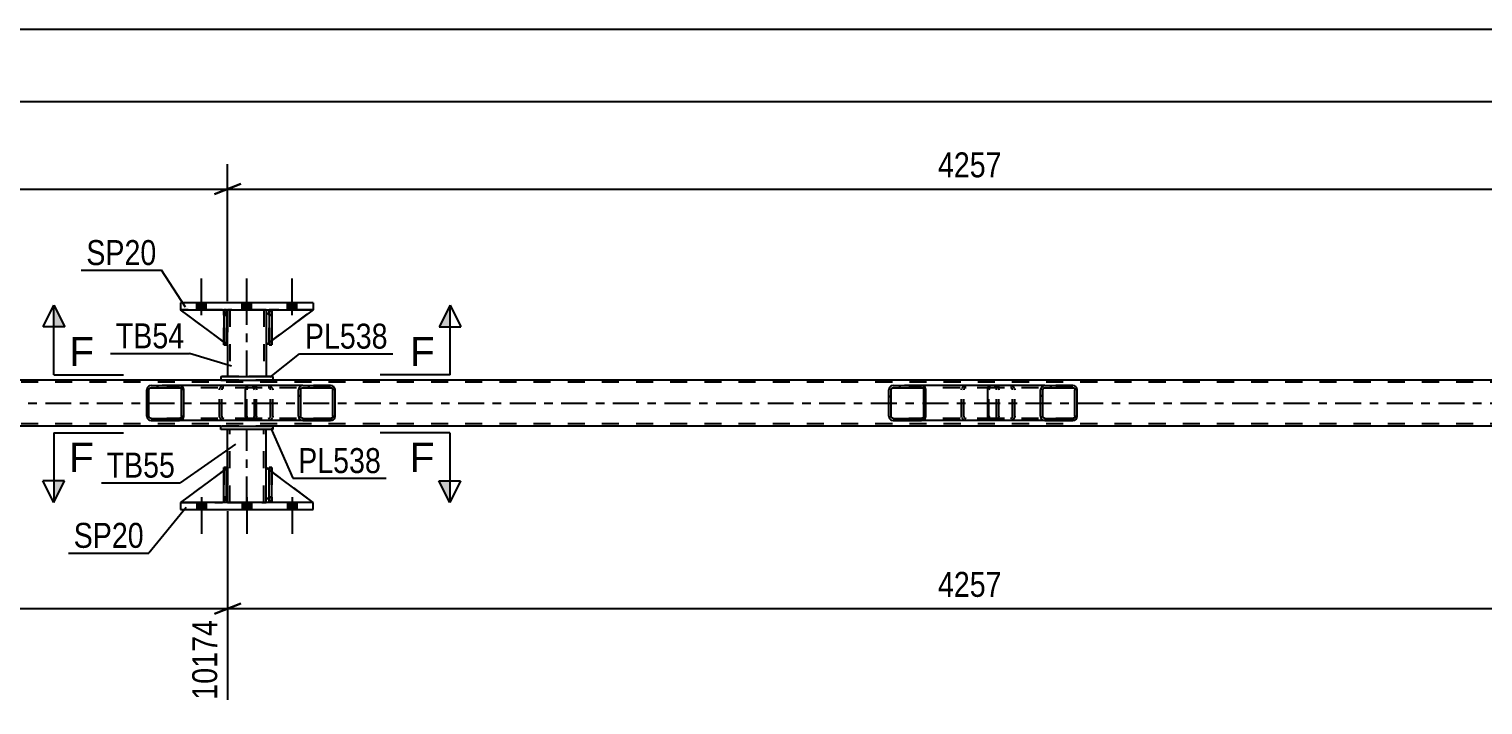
# Model space of a CAD drawing. Header units: millimetres. Extents: x 0 to 841, y 0 to 594.
# Drawn here: x 473.9 to 640.7, y 210.9 to 288.4 of the extents above; entities that cross this region are included whole.
import ezdxf

# ---------------------------------------------------------------- set-up
doc = ezdxf.new("R2010")
doc.units = ezdxf.units.MM
doc.linetypes.add('DXK_LINE_DOT2', pattern=[3.9198, 1.9599, -1.9599])
doc.linetypes.add('DXK_LINE_DOT3', pattern=[5.9187, 2.979, -0.9799, 0.9799, -0.9799])
doc.styles.add('Arial', font='ARIAL.TTF', dxfattribs={"height": 0.2})
doc.styles.add('Arial Narrow', font='ARIALN.TTF', dxfattribs={"height": 0.2})

# ---------------------------------------------------------------- blocks, each defined once
blk = doc.blocks.new('Part-814735532-2854 - 2738')
at = {"linetype": 'Continuous'}
h = blk.add_hatch(dxfattribs=at)
h.set_pattern_fill('', scale=0.7, style=0, pattern_type=0)
h.set_pattern_definition([(45, (508.998, 247.2125), (-1.57154, 1.57154), [])])
h.paths.add_polyline_path([(509.04, 247.03), (509, 247.21), (508.89, 247.37), (508.73, 247.47), (508.53, 247.51), (505.35, 247.51), (505.16, 247.47), (504.99, 247.37), (504.88, 247.21), (504.85, 247.03), (504.85, 243.99), (504.88, 243.81), (504.99, 243.65), (505.16, 243.55), (505.35, 243.51), (508.53, 243.51), (508.73, 243.55), (508.89, 243.65), (509, 243.81), (509.04, 243.99)])
h.paths.add_polyline_path([(508.77, 243.9), (508.71, 243.82), (508.63, 243.77), (508.53, 243.75), (505.35, 243.75), (505.25, 243.77), (505.17, 243.82), (505.12, 243.9), (505.1, 243.99), (505.1, 247.03), (505.12, 247.12), (505.17, 247.2), (505.25, 247.25), (505.35, 247.27), (508.53, 247.27), (508.63, 247.25), (508.71, 247.2), (508.77, 247.12), (508.78, 247.03), (508.78, 243.99)])
at = {"color": 2, "linetype": 'Continuous'}
for p, q in [((498.78, 247.03), (498.8, 247.21)), ((498.78, 243.99), (498.78, 247.03)), ((498.8, 247.21), (498.86, 247.37)), ((498.86, 247.37), (498.95, 247.47)), ((498.95, 247.47), (499.05, 247.51)), ((505.35, 247.51), (499.05, 247.51)), ((504.88, 247.21), (504.85, 247.03)), ((504.85, 243.99), (504.85, 247.03)), ((505.1, 247.03), (505.12, 247.12)), ((505.1, 243.99), (505.1, 247.03)), ((505.12, 247.12), (505.17, 247.2)), ((505.35, 247.51), (505.16, 247.47)), ((505.17, 247.2), (505.25, 247.25)), ((505.25, 247.25), (505.35, 247.27)), ((505.35, 247.51), (508.53, 247.51)), ((505.35, 247.27), (508.53, 247.27)), ((508.73, 247.47), (508.53, 247.51)), ((508.53, 247.27), (508.63, 247.25)), ((508.63, 247.25), (508.71, 247.2)), ((508.71, 247.2), (508.77, 247.12)), ((508.77, 247.12), (508.78, 247.03)), ((508.78, 243.99), (508.78, 247.03)), ((509.04, 247.03), (509, 247.21)), ((509.04, 243.99), (509.04, 247.03)), ((498.8, 243.81), (498.78, 243.99)), ((498.86, 243.65), (498.8, 243.81)), ((498.95, 243.55), (498.86, 243.65)), ((499.05, 243.51), (498.95, 243.55)), ((505.35, 243.51), (499.05, 243.51)), ((504.85, 243.99), (504.88, 243.81)), ((505.12, 243.9), (505.1, 243.99)), ((505.17, 243.82), (505.12, 243.9)), ((505.16, 243.55), (505.35, 243.51)), ((505.25, 243.77), (505.17, 243.82)), ((505.35, 243.75), (505.25, 243.77)), ((505.35, 243.75), (508.53, 243.75)), ((505.35, 243.51), (508.53, 243.51)), ((508.63, 243.77), (508.53, 243.75)), ((508.53, 243.51), (508.73, 243.55)), ((508.71, 243.82), (508.63, 243.77)), ((508.77, 243.9), (508.71, 243.82)), ((508.78, 243.99), (508.77, 243.9)), ((509, 243.81), (509.04, 243.99))]:
    blk.add_line(p, q, dxfattribs=at)
at = {"color": 7, "linetype": 'DXK_LINE_DOT2'}
for p, q in [((498.92, 247.12), (498.91, 247.03)), ((498.91, 243.99), (498.91, 247.03)), ((498.95, 247.2), (498.92, 247.12)), ((499, 247.25), (498.95, 247.2)), ((499.05, 247.27), (499, 247.25)), ((508.53, 247.27), (499.05, 247.27)), ((500.04, 247.27), (500.04, 247.51)), ((501.38, 247.51), (501.58, 247.47)), ((501.48, 247.25), (501.38, 247.27)), ((501.56, 247.2), (501.48, 247.25)), ((501.62, 247.12), (501.56, 247.2)), ((501.63, 247.03), (501.62, 247.12)), ((501.63, 243.99), (501.63, 247.03)), ((501.85, 247.21), (501.89, 247.03)), ((501.89, 243.99), (501.89, 247.03)), ((508.53, 247.51), (505.35, 247.51)), ((498.91, 243.99), (498.92, 243.9)), ((498.92, 243.9), (498.95, 243.82)), ((498.95, 243.82), (499, 243.77)), ((499, 243.77), (499.05, 243.75)), ((508.53, 243.75), (499.05, 243.75)), ((500.04, 243.51), (500.04, 243.75)), ((501.38, 243.75), (501.48, 243.77)), ((501.58, 243.55), (501.38, 243.51)), ((501.48, 243.77), (501.56, 243.82)), ((501.56, 243.82), (501.62, 243.9)), ((501.62, 243.9), (501.63, 243.99)), ((501.89, 243.99), (501.85, 243.81)), ((508.53, 243.51), (505.35, 243.51))]:
    blk.add_line(p, q, dxfattribs=at)
for centre, start, end in [((501.4, 247.01), 23.8494, 68.8059), ((501.4, 244), 291.1941, 336.1506)]:
    blk.add_arc(centre, 0.492, start, end, dxfattribs=at)
at = {"color": 2, "linetype": 'Continuous'}
for centre, start, end in [((505.33, 247.01), 111.1941, 156.1506), ((508.55, 247.01), 23.8494, 68.8059), ((505.33, 244), 203.8494, 248.8059), ((508.55, 244), 291.1941, 336.1506)]:
    blk.add_arc(centre, 0.492, start, end, dxfattribs=at)
blk = doc.blocks.new('Part-814735532-2797 - 2738')
at = {"color": 2, "linetype": 'Continuous'}
for p, q in [((496.6, 256.19), (496.28, 256.19)), ((496.28, 256.19), (496.28, 252.19)), ((496.6, 256.19), (496.6, 256.19)), ((496.6, 256.19), (496.6, 252.19)), ((496.6, 252.19), (496.28, 252.19))]:
    blk.add_line(p, q, dxfattribs=at)
at = {"color": 7, "linetype": 'DXK_LINE_DOT2'}
for p, q in [((496.28, 255.59), (496.28, 256.19)), ((496.6, 255.59), (496.28, 255.59)), ((496.28, 255.59), (496.28, 252.19)), ((496.6, 255.59), (496.6, 256.19)), ((496.6, 256.19), (496.6, 256.19)), ((496.6, 252.19), (496.6, 255.59))]:
    blk.add_line(p, q, dxfattribs=at)
blk = doc.blocks.new('Part-814735532-2802 - 2738')
at = {"color": 2, "linetype": 'Continuous'}
for p, q in [((496.72, 238.11), (496.72, 242.47)), ((501.12, 238.11), (501.12, 242.47)), ((496.72, 234.11), (496.72, 234.71)), ((501.12, 234.11), (501.12, 234.71))]:
    blk.add_line(p, q, dxfattribs=at)
at = {"color": 7, "linetype": 'DXK_LINE_DOT2'}
for p, q in [((501.12, 242.47), (496.72, 242.47)), ((496.96, 234.11), (496.96, 242.47)), ((500.88, 234.11), (500.88, 242.47)), ((496.72, 234.71), (496.72, 238.11)), ((501.12, 234.71), (501.12, 238.11)), ((496.72, 234.11), (501.12, 234.11))]:
    blk.add_line(p, q, dxfattribs=at)
at = {"color": 7, "linetype": 'DXK_LINE_DOT3'}
blk.add_line((498.92, 234.11), (498.92, 242.47), dxfattribs=at)
blk = doc.blocks.new('Part-814735532-2856 - 2738')
at = {"linetype": 'Continuous'}
h = blk.add_hatch(dxfattribs=at)
h.set_pattern_fill('', scale=0.7, style=0, pattern_type=0)
h.set_pattern_definition([(45, (594.132, 247.2125), (-1.57154, 1.57154), [])])
h.paths.add_polyline_path([(594.17, 247.03), (594.13, 247.21), (594.02, 247.37), (593.86, 247.47), (593.67, 247.51), (590.48, 247.51), (590.29, 247.47), (590.13, 247.37), (590.02, 247.21), (589.98, 247.03), (589.98, 243.99), (590.02, 243.81), (590.13, 243.65), (590.29, 243.55), (590.48, 243.51), (593.67, 243.51), (593.86, 243.55), (594.02, 243.65), (594.13, 243.81), (594.17, 243.99)])
h.paths.add_polyline_path([(593.9, 243.9), (593.85, 243.82), (593.76, 243.77), (593.67, 243.75), (590.48, 243.75), (590.39, 243.77), (590.31, 243.82), (590.25, 243.9), (590.23, 243.99), (590.23, 247.03), (590.25, 247.12), (590.31, 247.2), (590.39, 247.25), (590.48, 247.27), (593.67, 247.27), (593.76, 247.25), (593.85, 247.2), (593.9, 247.12), (593.92, 247.03), (593.92, 243.99)])
at = {"color": 2, "linetype": 'Continuous'}
for p, q in [((583.91, 247.03), (583.93, 247.21)), ((583.91, 243.99), (583.91, 247.03)), ((583.93, 247.21), (583.99, 247.37)), ((583.99, 247.37), (584.08, 247.47)), ((584.08, 247.47), (584.18, 247.51)), ((590.48, 247.51), (584.18, 247.51)), ((590.02, 247.21), (589.98, 247.03)), ((589.98, 243.99), (589.98, 247.03)), ((590.23, 247.03), (590.25, 247.12)), ((590.23, 243.99), (590.23, 247.03)), ((590.25, 247.12), (590.31, 247.2)), ((590.48, 247.51), (590.29, 247.47)), ((590.31, 247.2), (590.39, 247.25)), ((590.39, 247.25), (590.48, 247.27)), ((590.48, 247.51), (593.67, 247.51)), ((590.48, 247.27), (593.67, 247.27)), ((593.86, 247.47), (593.67, 247.51)), ((593.67, 247.27), (593.76, 247.25)), ((593.76, 247.25), (593.85, 247.2)), ((593.85, 247.2), (593.9, 247.12)), ((593.9, 247.12), (593.92, 247.03)), ((593.92, 243.99), (593.92, 247.03)), ((594.17, 247.03), (594.13, 247.21)), ((594.17, 243.99), (594.17, 247.03)), ((583.93, 243.81), (583.91, 243.99)), ((583.99, 243.65), (583.93, 243.81)), ((584.08, 243.55), (583.99, 243.65)), ((584.18, 243.51), (584.08, 243.55)), ((590.48, 243.51), (584.18, 243.51)), ((589.98, 243.99), (590.02, 243.81)), ((590.25, 243.9), (590.23, 243.99)), ((590.31, 243.82), (590.25, 243.9)), ((590.29, 243.55), (590.48, 243.51)), ((590.39, 243.77), (590.31, 243.82)), ((590.48, 243.75), (590.39, 243.77)), ((590.48, 243.75), (593.67, 243.75)), ((590.48, 243.51), (593.67, 243.51)), ((593.76, 243.77), (593.67, 243.75)), ((593.67, 243.51), (593.86, 243.55)), ((593.85, 243.82), (593.76, 243.77)), ((593.9, 243.9), (593.85, 243.82)), ((593.92, 243.99), (593.9, 243.9)), ((594.13, 243.81), (594.17, 243.99))]:
    blk.add_line(p, q, dxfattribs=at)
at = {"color": 7, "linetype": 'DXK_LINE_DOT2'}
for p, q in [((584.06, 247.12), (584.05, 247.03)), ((584.05, 243.99), (584.05, 247.03)), ((584.09, 247.2), (584.06, 247.12)), ((584.13, 247.25), (584.09, 247.2)), ((584.18, 247.27), (584.13, 247.25)), ((593.67, 247.27), (584.18, 247.27)), ((585.18, 247.27), (585.18, 247.51)), ((586.52, 247.51), (586.71, 247.47)), ((586.61, 247.25), (586.52, 247.27)), ((586.7, 247.2), (586.61, 247.25)), ((586.75, 247.12), (586.7, 247.2)), ((586.77, 247.03), (586.75, 247.12)), ((586.77, 243.99), (586.77, 247.03)), ((586.98, 247.21), (587.02, 247.03)), ((587.02, 243.99), (587.02, 247.03)), ((593.67, 247.51), (590.48, 247.51)), ((584.05, 243.99), (584.06, 243.9)), ((584.06, 243.9), (584.09, 243.82)), ((584.09, 243.82), (584.13, 243.77)), ((584.13, 243.77), (584.18, 243.75)), ((593.67, 243.75), (584.18, 243.75)), ((585.18, 243.51), (585.18, 243.75)), ((586.52, 243.75), (586.61, 243.77)), ((586.71, 243.55), (586.52, 243.51)), ((586.61, 243.77), (586.7, 243.82)), ((586.7, 243.82), (586.75, 243.9)), ((586.75, 243.9), (586.77, 243.99)), ((587.02, 243.99), (586.98, 243.81)), ((593.67, 243.51), (590.48, 243.51))]:
    blk.add_line(p, q, dxfattribs=at)
for centre, start, end in [((586.53, 247.01), 23.8494, 68.8059), ((586.53, 244), 291.1941, 336.1506)]:
    blk.add_arc(centre, 0.492, start, end, dxfattribs=at)
at = {"color": 2, "linetype": 'Continuous'}
for centre, start, end in [((590.47, 247.01), 111.1941, 156.1506), ((593.68, 247.01), 23.8494, 68.8059), ((590.47, 244), 203.8494, 248.8059), ((593.68, 244), 291.1941, 336.1506)]:
    blk.add_arc(centre, 0.492, start, end, dxfattribs=at)
blk = doc.blocks.new('Part-814735532-2807 - 2738')
at = {"color": 2, "linetype": 'Continuous'}
for p, q in [((495.92, 242.87), (501.92, 242.87)), ((495.92, 242.47), (495.92, 242.87)), ((501.92, 242.47), (495.92, 242.47)), ((501.92, 242.87), (501.92, 242.47))]:
    blk.add_line(p, q, dxfattribs=at)
blk = doc.blocks.new('Part-814735532-2812 - 2738')
at = {"color": 2, "linetype": 'Continuous'}
for p, q in [((495.92, 248.55), (501.92, 248.55)), ((495.92, 248.55), (495.92, 248.15)), ((501.92, 248.55), (501.92, 248.15)), ((495.92, 248.15), (501.92, 248.15))]:
    blk.add_line(p, q, dxfattribs=at)
at = {"color": 7, "linetype": 'DXK_LINE_DOT2'}
for p, q in [((495.92, 248.55), (495.92, 248.55)), ((501.92, 248.55), (495.92, 248.55)), ((501.92, 248.55), (501.92, 248.55)), ((495.92, 248.15), (501.92, 248.15))]:
    blk.add_line(p, q, dxfattribs=at)
blk = doc.blocks.new('Part-814735532-2817 - 2738')
at = {"color": 2, "linetype": 'Continuous'}
for p, q in [((496.72, 256.19), (496.72, 255.59)), ((501.12, 256.19), (501.12, 255.59)), ((496.72, 252.19), (496.72, 248.55)), ((501.12, 252.19), (501.12, 248.55))]:
    blk.add_line(p, q, dxfattribs=at)
at = {"color": 7, "linetype": 'DXK_LINE_DOT2'}
for p, q in [((501.12, 256.19), (496.72, 256.19)), ((496.72, 255.59), (496.72, 252.19)), ((496.96, 256.19), (496.96, 248.55)), ((500.88, 256.19), (500.88, 248.55)), ((501.12, 255.59), (501.12, 252.19)), ((501.12, 248.55), (496.72, 248.55))]:
    blk.add_line(p, q, dxfattribs=at)
at = {"color": 7, "linetype": 'DXK_LINE_DOT3'}
blk.add_line((498.92, 248.55), (498.92, 256.19), dxfattribs=at)
blk = doc.blocks.new('Part-814735532-2884 - 2738')
at = {"color": 7, "linetype": 'DXK_LINE_DOT2'}
for p, q in [((496.28, 255.59), (496.28, 256.19)), ((496.28, 256.19), (496.28, 256.19)), ((496.28, 256.19), (496.28, 252.19)), ((496.6, 256.19), (496.28, 256.19)), ((496.28, 252.19), (496.28, 255.59)), ((496.28, 255.59), (496.6, 255.59)), ((496.6, 255.59), (496.6, 256.19)), ((496.6, 252.19), (496.6, 256.19)), ((496.6, 255.59), (496.6, 252.19)), ((496.28, 252.19), (496.6, 252.19))]:
    blk.add_line(p, q, dxfattribs=at)
blk = doc.blocks.new('Part-814735532-2824 - 2738')
at = {"color": 2, "linetype": 'Continuous'}
for p, q in [((496.28, 234.11), (496.28, 238.11)), ((496.28, 238.11), (496.6, 238.11)), ((496.6, 234.11), (496.6, 238.11)), ((496.28, 234.11), (496.28, 234.11)), ((496.6, 234.11), (496.28, 234.11))]:
    blk.add_line(p, q, dxfattribs=at)
at = {"color": 7, "linetype": 'DXK_LINE_DOT2'}
for p, q in [((496.28, 238.11), (496.28, 234.71)), ((496.6, 234.71), (496.6, 238.11)), ((496.28, 234.71), (496.28, 234.11)), ((496.28, 234.71), (496.6, 234.71)), ((496.6, 234.11), (496.6, 234.71)), ((496.6, 234.11), (496.6, 234.11))]:
    blk.add_line(p, q, dxfattribs=at)
blk = doc.blocks.new('Part-814735532-2826 - 2738')
at = {"color": 7, "linetype": 'DXK_LINE_DOT2'}
for p, q in [((496.6, 238.11), (496.28, 238.11)), ((496.28, 234.71), (496.28, 238.11)), ((496.28, 234.11), (496.28, 238.11)), ((496.6, 238.11), (496.6, 234.71)), ((496.6, 234.11), (496.6, 238.11)), ((496.6, 234.71), (496.28, 234.71)), ((496.28, 234.11), (496.28, 234.71)), ((496.6, 234.11), (496.28, 234.11)), ((496.6, 234.71), (496.6, 234.11)), ((496.6, 234.11), (496.6, 234.11))]:
    blk.add_line(p, q, dxfattribs=at)
blk = doc.blocks.new('Part-814735532-2843 - 2738')
at = {"color": 2, "linetype": 'Continuous'}
for p, q in [((506.52, 256.99), (491.32, 256.99)), ((491.32, 256.99), (491.32, 256.19)), ((506.52, 256.99), (506.52, 256.19)), ((491.32, 256.19), (506.52, 256.19))]:
    blk.add_line(p, q, dxfattribs=at)
blk = doc.blocks.new('Part-814735532-2848 - 2738')
at = {"color": 2, "linetype": 'Continuous'}
for p, q in [((506.52, 234.11), (491.32, 234.11)), ((491.32, 234.11), (491.32, 233.31)), ((506.52, 233.31), (506.52, 234.11)), ((491.32, 233.31), (506.52, 233.31))]:
    blk.add_line(p, q, dxfattribs=at)
blk = doc.blocks.new('Part-814735532-2849 - 2738')
at = {"color": 2, "linetype": 'Continuous'}
for p, q in [((501.12, 234.71), (501.12, 238.11)), ((501.48, 237.85), (501.12, 238.11)), ((506.52, 234.11), (501.8, 237.61)), ((501.48, 234.36), (501.12, 234.71))]:
    blk.add_line(p, q, dxfattribs=at)
at = {"color": 7, "linetype": 'DXK_LINE_DOT2'}
for p, q in [((501.8, 237.61), (501.48, 237.85)), ((501.72, 234.11), (501.48, 234.36)), ((506.52, 234.11), (501.72, 234.11)), ((506.52, 234.11), (506.52, 234.11)), ((506.52, 234.11), (506.52, 234.11))]:
    blk.add_line(p, q, dxfattribs=at)
blk = doc.blocks.new('Part-814735532-2850 - 2738')
at = {"color": 7, "linetype": 'DXK_LINE_DOT2'}
for p, q in [((501.12, 234.71), (501.12, 238.11)), ((501.12, 238.11), (506.52, 234.11)), ((501.72, 234.11), (501.12, 234.71)), ((506.52, 234.11), (501.72, 234.11))]:
    blk.add_line(p, q, dxfattribs=at)
blk = doc.blocks.new('Part-814735532-2851 - 2738')
at = {"color": 2, "linetype": 'Continuous'}
for p, q in [((496.28, 237.78), (491.32, 234.11)), ((496.72, 238.11), (496.6, 238.02)), ((496.72, 234.71), (496.72, 238.11)), ((496.28, 234.26), (496.12, 234.11)), ((496.72, 234.71), (496.6, 234.58)), ((496.72, 234.71), (496.72, 234.71))]:
    blk.add_line(p, q, dxfattribs=at)
at = {"color": 7, "linetype": 'DXK_LINE_DOT2'}
for p, q in [((496.6, 238.02), (496.28, 237.78)), ((496.72, 234.71), (496.72, 238.11)), ((491.32, 234.11), (496.12, 234.11)), ((496.72, 234.71), (496.12, 234.11)), ((496.6, 234.58), (496.28, 234.26))]:
    blk.add_line(p, q, dxfattribs=at)
blk = doc.blocks.new('Part-814735532-2855 - 2738')
at = {"linetype": 'Continuous'}
h = blk.add_hatch(dxfattribs=at)
h.set_pattern_fill('', scale=0.7, style=0, pattern_type=0)
h.set_pattern_definition([(45, (576.7874, 247.2125), (-1.57154, 1.57154), [])])
h.paths.add_polyline_path([(576.83, 247.03), (576.79, 247.21), (576.68, 247.37), (576.51, 247.47), (576.32, 247.51), (573.08, 247.51), (572.88, 247.47), (572.72, 247.37), (572.61, 247.21), (572.57, 247.03), (572.57, 243.99), (572.61, 243.81), (572.72, 243.65), (572.88, 243.55), (573.08, 243.51), (576.32, 243.51), (576.51, 243.55), (576.68, 243.65), (576.79, 243.81), (576.83, 243.99)])
h.paths.add_polyline_path([(576.55, 243.9), (576.5, 243.82), (576.41, 243.77), (576.32, 243.75), (573.08, 243.75), (572.98, 243.77), (572.9, 243.82), (572.84, 243.9), (572.83, 243.99), (572.83, 247.03), (572.84, 247.12), (572.9, 247.2), (572.98, 247.25), (573.08, 247.27), (576.32, 247.27), (576.41, 247.25), (576.5, 247.2), (576.55, 247.12), (576.57, 247.03), (576.57, 243.99)])
at = {"color": 2, "linetype": 'Continuous'}
for p, q in [((572.61, 247.21), (572.57, 247.03)), ((572.57, 243.99), (572.57, 247.03)), ((572.83, 247.03), (572.84, 247.12)), ((572.83, 243.99), (572.83, 247.03)), ((572.84, 247.12), (572.9, 247.2)), ((573.08, 247.51), (572.88, 247.47)), ((572.9, 247.2), (572.98, 247.25)), ((572.98, 247.25), (573.08, 247.27)), ((573.08, 247.51), (576.32, 247.51)), ((573.08, 247.27), (576.32, 247.27)), ((584.18, 247.51), (576.32, 247.51)), ((576.51, 247.47), (576.32, 247.51)), ((576.32, 247.27), (576.41, 247.25)), ((576.41, 247.25), (576.5, 247.2)), ((576.5, 247.2), (576.55, 247.12)), ((576.55, 247.12), (576.57, 247.03)), ((576.57, 243.99), (576.57, 247.03)), ((576.83, 247.03), (576.79, 247.21)), ((576.83, 243.99), (576.83, 247.03)), ((572.57, 243.99), (572.61, 243.81)), ((572.84, 243.9), (572.83, 243.99)), ((572.9, 243.82), (572.84, 243.9)), ((572.88, 243.55), (573.08, 243.51)), ((572.98, 243.77), (572.9, 243.82)), ((573.08, 243.75), (572.98, 243.77)), ((573.08, 243.75), (576.32, 243.75)), ((573.08, 243.51), (576.32, 243.51)), ((576.41, 243.77), (576.32, 243.75)), ((576.32, 243.51), (576.51, 243.55)), ((584.18, 243.51), (576.32, 243.51)), ((576.5, 243.82), (576.41, 243.77)), ((576.55, 243.9), (576.5, 243.82)), ((576.57, 243.99), (576.55, 243.9)), ((576.79, 243.81), (576.83, 243.99))]:
    blk.add_line(p, q, dxfattribs=at)
at = {"color": 7, "linetype": 'DXK_LINE_DOT2'}
for p, q in [((576.32, 247.51), (573.08, 247.51)), ((584.66, 247.27), (573.08, 247.27)), ((580.92, 247.03), (580.96, 247.21)), ((580.92, 243.99), (580.92, 247.03)), ((581.19, 247.12), (581.17, 247.03)), ((581.17, 243.99), (581.17, 247.03)), ((581.25, 247.2), (581.19, 247.12)), ((581.23, 247.47), (581.43, 247.51)), ((581.33, 247.25), (581.25, 247.2)), ((581.43, 247.27), (581.33, 247.25)), ((584.66, 247.51), (584.18, 247.51)), ((584.66, 247.51), (584.86, 247.47)), ((584.76, 247.25), (584.66, 247.27)), ((584.85, 247.2), (584.76, 247.25)), ((584.9, 247.12), (584.85, 247.2)), ((584.92, 247.03), (584.9, 247.12)), ((584.92, 243.99), (584.92, 247.03)), ((585.14, 247.21), (585.18, 247.03)), ((585.18, 243.99), (585.18, 247.03)), ((584.66, 243.75), (573.08, 243.75)), ((576.32, 243.51), (573.08, 243.51)), ((580.96, 243.81), (580.92, 243.99)), ((581.17, 243.99), (581.19, 243.9)), ((581.19, 243.9), (581.25, 243.82)), ((581.43, 243.51), (581.23, 243.55)), ((581.25, 243.82), (581.27, 243.81)), ((581.27, 243.81), (581.33, 243.77)), ((581.33, 243.77), (581.43, 243.75)), ((584.66, 243.51), (584.18, 243.51)), ((584.66, 243.75), (584.76, 243.77)), ((584.86, 243.55), (584.66, 243.51)), ((584.76, 243.77), (584.85, 243.82)), ((584.85, 243.82), (584.9, 243.9)), ((584.9, 243.9), (584.92, 243.99)), ((585.18, 243.99), (585.14, 243.81))]:
    blk.add_line(p, q, dxfattribs=at)
at = {"color": 2, "linetype": 'Continuous'}
for centre, start, end in [((573.06, 247.01), 110.7583, 155.68), ((576.34, 247.01), 24.32, 69.2417), ((573.06, 244.01), 204.32, 249.2417), ((576.34, 244.01), 290.7583, 335.68)]:
    blk.add_arc(centre, 0.496, start, end, dxfattribs=at)
at = {"color": 7, "linetype": 'DXK_LINE_DOT2'}
for centre, start, end in [((581.41, 247.01), 110.7583, 155.68), ((584.68, 247.01), 24.32, 69.2417), ((581.41, 244.01), 204.32, 249.2417), ((584.68, 244.01), 290.7583, 335.68)]:
    blk.add_arc(centre, 0.496, start, end, dxfattribs=at)
blk = doc.blocks.new('Part-814735532-2858 - 2738')
at = {"color": 7, "linetype": 'DXK_LINE_DOT2'}
for p, q in [((496.72, 238.11), (491.32, 234.11)), ((496.72, 234.71), (496.72, 238.11)), ((496.72, 238.11), (496.72, 234.71)), ((491.32, 234.11), (496.12, 234.11)), ((496.12, 234.11), (496.72, 234.71)), ((496.72, 234.71), (496.12, 234.11)), ((496.72, 234.71), (496.72, 234.71))]:
    blk.add_line(p, q, dxfattribs=at)
blk = doc.blocks.new('Part-814735532-2859 - 2738')
at = {"color": 2, "linetype": 'Continuous'}
for p, q in [((501.48, 234.11), (501.48, 238.11)), ((501.48, 238.11), (501.8, 238.11)), ((501.8, 234.11), (501.8, 238.11)), ((501.48, 234.11), (501.48, 234.11)), ((501.8, 234.11), (501.48, 234.11))]:
    blk.add_line(p, q, dxfattribs=at)
at = {"color": 7, "linetype": 'DXK_LINE_DOT2'}
for p, q in [((501.48, 238.11), (501.48, 234.71)), ((501.8, 234.71), (501.8, 238.11)), ((501.48, 234.71), (501.48, 234.11)), ((501.48, 234.71), (501.8, 234.71)), ((501.8, 234.11), (501.8, 234.71)), ((501.8, 234.11), (501.8, 234.11))]:
    blk.add_line(p, q, dxfattribs=at)
blk = doc.blocks.new('Part-814735532-2861 - 2738')
at = {"color": 7, "linetype": 'DXK_LINE_DOT2'}
for p, q in [((501.8, 238.11), (501.48, 238.11)), ((501.48, 234.71), (501.48, 238.11)), ((501.48, 234.11), (501.48, 238.11)), ((501.8, 238.11), (501.8, 234.71)), ((501.8, 234.11), (501.8, 238.11)), ((501.8, 234.71), (501.48, 234.71)), ((501.48, 234.11), (501.48, 234.71)), ((501.8, 234.11), (501.48, 234.11)), ((501.8, 234.71), (501.8, 234.11)), ((501.8, 234.11), (501.8, 234.11))]:
    blk.add_line(p, q, dxfattribs=at)
blk = doc.blocks.new('Part-814735532-2863 - 2738')
at = {"color": 2, "linetype": 'Continuous'}
for p, q in [((501.48, 255.94), (501.12, 255.59)), ((501.12, 255.59), (501.12, 252.19)), ((506.52, 256.19), (501.8, 252.69)), ((501.48, 252.45), (501.12, 252.19))]:
    blk.add_line(p, q, dxfattribs=at)
at = {"color": 7, "linetype": 'DXK_LINE_DOT2'}
for p, q in [((501.72, 256.19), (501.48, 255.94)), ((506.52, 256.19), (501.72, 256.19)), ((501.8, 252.69), (501.48, 252.45))]:
    blk.add_line(p, q, dxfattribs=at)
blk = doc.blocks.new('Part-814735532-2903 - 2738')
at = {"color": 7, "linetype": 'DXK_LINE_DOT2'}
for p, q in [((501.72, 256.19), (501.12, 255.59)), ((501.12, 252.19), (506.52, 256.19)), ((501.12, 255.59), (501.12, 252.19)), ((506.52, 256.19), (501.72, 256.19))]:
    blk.add_line(p, q, dxfattribs=at)
blk = doc.blocks.new('Part-814735532-2904 - 2738')
at = {"color": 2, "linetype": 'Continuous'}
for p, q in [((496.28, 252.52), (491.32, 256.19)), ((496.28, 256.04), (496.12, 256.19)), ((496.72, 255.59), (496.6, 255.72)), ((496.72, 255.59), (496.72, 255.59)), ((496.72, 252.19), (496.72, 255.59)), ((496.6, 252.28), (496.72, 252.19)), ((496.72, 252.19), (496.72, 252.19))]:
    blk.add_line(p, q, dxfattribs=at)
at = {"color": 7, "linetype": 'DXK_LINE_DOT2'}
for p, q in [((496.12, 256.19), (491.32, 256.19)), ((496.12, 256.19), (496.72, 255.59)), ((496.6, 255.72), (496.28, 256.04)), ((496.72, 255.59), (496.72, 252.19)), ((496.6, 252.28), (496.28, 252.52))]:
    blk.add_line(p, q, dxfattribs=at)
blk = doc.blocks.new('Part-814735532-2905 - 2738')
at = {"color": 7, "linetype": 'DXK_LINE_DOT2'}
for p, q in [((496.72, 252.19), (491.32, 256.19)), ((491.32, 256.19), (496.12, 256.19)), ((496.12, 256.19), (496.72, 255.59)), ((496.72, 255.59), (496.12, 256.19)), ((496.72, 255.59), (496.72, 252.19)), ((496.72, 255.59), (496.72, 255.59)), ((496.72, 255.59), (496.72, 252.19))]:
    blk.add_line(p, q, dxfattribs=at)
blk = doc.blocks.new('Part-814735532-2906 - 2738')
at = {"color": 2, "linetype": 'Continuous'}
for p, q in [((501.8, 256.19), (501.48, 256.19)), ((501.48, 256.19), (501.48, 252.19)), ((501.8, 256.19), (501.8, 256.19)), ((501.8, 256.19), (501.8, 252.19)), ((501.8, 252.19), (501.48, 252.19))]:
    blk.add_line(p, q, dxfattribs=at)
at = {"color": 7, "linetype": 'DXK_LINE_DOT2'}
for p, q in [((501.48, 255.59), (501.48, 256.19)), ((501.8, 255.59), (501.48, 255.59)), ((501.48, 255.59), (501.48, 252.19)), ((501.8, 255.59), (501.8, 256.19)), ((501.8, 256.19), (501.8, 256.19)), ((501.8, 252.19), (501.8, 255.59))]:
    blk.add_line(p, q, dxfattribs=at)
blk = doc.blocks.new('Part-814735532-2908 - 2738')
at = {"color": 7, "linetype": 'DXK_LINE_DOT2'}
for p, q in [((501.48, 255.59), (501.48, 256.19)), ((501.48, 256.19), (501.48, 256.19)), ((501.48, 256.19), (501.48, 252.19)), ((501.8, 256.19), (501.48, 256.19)), ((501.48, 252.19), (501.48, 255.59)), ((501.48, 255.59), (501.8, 255.59)), ((501.8, 255.59), (501.8, 256.19)), ((501.8, 252.19), (501.8, 256.19)), ((501.8, 255.59), (501.8, 252.19)), ((501.48, 252.19), (501.8, 252.19))]:
    blk.add_line(p, q, dxfattribs=at)
blk = doc.blocks.new('Part-814735532-2967 - 2738')
at = {"color": 7, "linetype": 'DXK_LINE_DOT2'}
for p, q in [((765.04, 247.91), (102.93, 247.91)), ((501.92, 248.15), (495.92, 248.15)), ((765.04, 243.11), (102.93, 243.11)), ((501.92, 242.87), (495.92, 242.87))]:
    blk.add_line(p, q, dxfattribs=at)
at = {"color": 2, "linetype": 'Continuous'}
for p, q in [((495.92, 248.15), (246.52, 248.15)), ((666.19, 248.15), (501.92, 248.15)), ((495.92, 242.87), (246.52, 242.87)), ((666.19, 242.87), (501.92, 242.87))]:
    blk.add_line(p, q, dxfattribs=at)
at = {"color": 7, "linetype": 'DXK_LINE_DOT3'}
blk.add_line((102.93, 245.51), (765.04, 245.51), dxfattribs=at)
blk = doc.blocks.new('Part-814735532-2969 - 2738')
at = {"linetype": 'Continuous'}
h = blk.add_hatch(dxfattribs=at)
h.set_pattern_fill('', scale=0.7, style=0, pattern_type=0)
h.set_pattern_definition([(45, (491.6532, 247.2125), (-1.57154, 1.57154), [])])
h.paths.add_polyline_path([(491.69, 247.03), (491.65, 247.21), (491.54, 247.37), (491.38, 247.47), (491.18, 247.51), (487.95, 247.51), (487.75, 247.47), (487.59, 247.37), (487.47, 247.21), (487.44, 247.03), (487.44, 243.99), (487.47, 243.81), (487.59, 243.65), (487.75, 243.55), (487.95, 243.51), (491.18, 243.51), (491.38, 243.55), (491.54, 243.65), (491.65, 243.81), (491.69, 243.99)])
h.paths.add_polyline_path([(491.42, 243.9), (491.36, 243.82), (491.28, 243.77), (491.18, 243.75), (487.95, 243.75), (487.85, 243.77), (487.77, 243.82), (487.71, 243.9), (487.69, 243.99), (487.69, 247.03), (487.71, 247.12), (487.77, 247.2), (487.85, 247.25), (487.95, 247.27), (491.18, 247.27), (491.28, 247.25), (491.36, 247.2), (491.42, 247.12), (491.44, 247.03), (491.44, 243.99)])
at = {"color": 2, "linetype": 'Continuous'}
for p, q in [((487.47, 247.21), (487.44, 247.03)), ((487.44, 243.99), (487.44, 247.03)), ((487.69, 247.03), (487.71, 247.12)), ((487.69, 243.99), (487.69, 247.03)), ((487.71, 247.12), (487.77, 247.2)), ((487.95, 247.51), (487.75, 247.47)), ((487.77, 247.2), (487.85, 247.25)), ((487.85, 247.25), (487.95, 247.27)), ((487.95, 247.51), (491.18, 247.51)), ((487.95, 247.27), (491.18, 247.27)), ((499.05, 247.51), (491.18, 247.51)), ((491.38, 247.47), (491.18, 247.51)), ((491.18, 247.27), (491.28, 247.25)), ((491.28, 247.25), (491.36, 247.2)), ((491.36, 247.2), (491.42, 247.12)), ((491.42, 247.12), (491.44, 247.03)), ((491.44, 243.99), (491.44, 247.03)), ((491.69, 247.03), (491.65, 247.21)), ((491.69, 243.99), (491.69, 247.03)), ((487.44, 243.99), (487.47, 243.81)), ((487.71, 243.9), (487.69, 243.99)), ((487.77, 243.82), (487.71, 243.9)), ((487.75, 243.55), (487.95, 243.51)), ((487.85, 243.77), (487.77, 243.82)), ((487.95, 243.75), (487.85, 243.77)), ((487.95, 243.75), (491.18, 243.75)), ((487.95, 243.51), (491.18, 243.51)), ((491.28, 243.77), (491.18, 243.75)), ((491.18, 243.51), (491.38, 243.55)), ((499.05, 243.51), (491.18, 243.51)), ((491.36, 243.82), (491.28, 243.77)), ((491.42, 243.9), (491.36, 243.82)), ((491.44, 243.99), (491.42, 243.9)), ((491.65, 243.81), (491.69, 243.99))]:
    blk.add_line(p, q, dxfattribs=at)
at = {"color": 7, "linetype": 'DXK_LINE_DOT2'}
for p, q in [((491.18, 247.51), (487.95, 247.51)), ((499.53, 247.27), (487.95, 247.27)), ((495.78, 247.03), (495.82, 247.21)), ((495.78, 243.99), (495.78, 247.03)), ((496.06, 247.12), (496.04, 247.03)), ((496.04, 243.99), (496.04, 247.03)), ((496.11, 247.2), (496.06, 247.12)), ((496.1, 247.47), (496.3, 247.51)), ((496.2, 247.25), (496.11, 247.2)), ((496.3, 247.27), (496.2, 247.25)), ((499.53, 247.51), (499.05, 247.51)), ((499.53, 247.51), (499.73, 247.47)), ((499.63, 247.25), (499.53, 247.27)), ((499.71, 247.2), (499.63, 247.25)), ((499.77, 247.12), (499.71, 247.2)), ((499.79, 247.03), (499.77, 247.12)), ((499.79, 243.99), (499.79, 247.03)), ((500, 247.21), (500.04, 247.03)), ((500.04, 243.99), (500.04, 247.03)), ((499.53, 243.75), (487.95, 243.75)), ((491.18, 243.51), (487.95, 243.51)), ((495.82, 243.81), (495.78, 243.99)), ((496.04, 243.99), (496.06, 243.9)), ((496.06, 243.9), (496.11, 243.82)), ((496.3, 243.51), (496.1, 243.55)), ((496.11, 243.82), (496.2, 243.77)), ((496.2, 243.77), (496.3, 243.75)), ((499.53, 243.51), (499.05, 243.51)), ((499.53, 243.75), (499.63, 243.77)), ((499.73, 243.55), (499.53, 243.51)), ((499.63, 243.77), (499.71, 243.82)), ((499.71, 243.82), (499.77, 243.9)), ((499.77, 243.9), (499.79, 243.99)), ((500.04, 243.99), (500, 243.81))]:
    blk.add_line(p, q, dxfattribs=at)
at = {"color": 2, "linetype": 'Continuous'}
for centre, start, end in [((487.93, 247.01), 110.7583, 155.68), ((491.2, 247.01), 24.32, 69.2417), ((487.93, 244.01), 204.32, 249.2417), ((491.2, 244.01), 290.7583, 335.68)]:
    blk.add_arc(centre, 0.496, start, end, dxfattribs=at)
at = {"color": 7, "linetype": 'DXK_LINE_DOT2'}
for centre, start, end in [((496.28, 247.01), 110.7583, 155.68), ((499.55, 247.01), 24.32, 69.2417), ((496.28, 244.01), 204.32, 249.2417), ((499.55, 244.01), 290.7583, 335.68)]:
    blk.add_arc(centre, 0.496, start, end, dxfattribs=at)
blk = doc.blocks.new('Bolt-814735532-2999 - 2738')
at = {"linetype": 'Continuous'}
for points in [[(494.24, 234.11), (493.2, 234.11), (493.2, 233.31), (494.24, 233.31)], [(494.24, 234.11), (493.2, 234.11), (493.2, 233.31), (494.24, 233.31)], [(494.24, 234.11), (493.2, 234.11), (493.2, 233.31), (494.24, 233.31)], [(499.44, 234.11), (498.4, 234.11), (498.4, 233.31), (499.44, 233.31)], [(499.44, 234.11), (498.4, 234.11), (498.4, 233.31), (499.44, 233.31)], [(504.64, 234.11), (503.6, 234.11), (503.6, 233.31), (504.64, 233.31)], [(504.64, 234.11), (503.6, 234.11), (503.6, 233.31), (504.64, 233.31)], [(504.64, 234.11), (503.6, 234.11), (503.6, 233.31), (504.64, 233.31)]]:
    blk.add_hatch(color=1, dxfattribs=at).paths.add_polyline_path(points)
at = {"color": 1, "linetype": 'Continuous'}
for p, q in [((493.2, 234.11), (493.2, 233.31)), ((493.2, 234.11), (493.2, 233.31)), ((493.2, 234.11), (493.2, 233.31)), ((493.72, 234.71), (493.72, 230.51)), ((493.72, 234.71), (493.72, 230.51)), ((493.72, 234.71), (493.72, 230.51)), ((494.24, 234.11), (494.24, 233.31)), ((494.24, 234.11), (494.24, 233.31)), ((494.24, 234.11), (494.24, 233.31)), ((498.4, 234.11), (498.4, 233.31)), ((498.4, 234.11), (498.4, 233.31)), ((498.92, 234.71), (498.92, 230.51)), ((498.92, 234.71), (498.92, 230.51)), ((499.44, 234.11), (499.44, 233.31)), ((499.44, 234.11), (499.44, 233.31)), ((503.6, 234.11), (503.6, 233.31)), ((503.6, 234.11), (503.6, 233.31)), ((503.6, 234.11), (503.6, 233.31)), ((504.12, 234.71), (504.12, 230.51)), ((504.12, 234.71), (504.12, 230.51)), ((504.12, 234.71), (504.12, 230.51)), ((504.64, 234.11), (504.64, 233.31)), ((504.64, 234.11), (504.64, 233.31)), ((504.64, 234.11), (504.64, 233.31))]:
    blk.add_line(p, q, dxfattribs=at)
blk = doc.blocks.new('Bolt-814735532-3000 - 2738')
at = {"linetype": 'Continuous'}
for points in [[(493.2, 256.19), (494.24, 256.19), (494.24, 256.99), (493.2, 256.99)], [(493.2, 256.19), (494.24, 256.19), (494.24, 256.99), (493.2, 256.99)], [(493.2, 256.19), (494.24, 256.19), (494.24, 256.99), (493.2, 256.99)], [(498.4, 256.19), (499.44, 256.19), (499.44, 256.99), (498.4, 256.99)], [(498.4, 256.19), (499.44, 256.19), (499.44, 256.99), (498.4, 256.99)], [(503.6, 256.19), (504.64, 256.19), (504.64, 256.99), (503.6, 256.99)], [(503.6, 256.19), (504.64, 256.19), (504.64, 256.99), (503.6, 256.99)], [(503.6, 256.19), (504.64, 256.19), (504.64, 256.99), (503.6, 256.99)]]:
    blk.add_hatch(color=1, dxfattribs=at).paths.add_polyline_path(points)
at = {"color": 1, "linetype": 'Continuous'}
for p, q in [((493.72, 255.59), (493.72, 259.79)), ((493.72, 255.59), (493.72, 259.79)), ((493.72, 255.59), (493.72, 259.79)), ((498.92, 255.59), (498.92, 259.79)), ((498.92, 255.59), (498.92, 259.79)), ((504.12, 255.59), (504.12, 259.79)), ((504.12, 255.59), (504.12, 259.79)), ((504.12, 255.59), (504.12, 259.79)), ((493.2, 256.19), (493.2, 256.99)), ((493.2, 256.19), (493.2, 256.99)), ((493.2, 256.19), (493.2, 256.99)), ((494.24, 256.19), (494.24, 256.99)), ((494.24, 256.19), (494.24, 256.99)), ((494.24, 256.19), (494.24, 256.99)), ((498.4, 256.19), (498.4, 256.99)), ((498.4, 256.19), (498.4, 256.99)), ((499.44, 256.19), (499.44, 256.99)), ((499.44, 256.19), (499.44, 256.99)), ((503.6, 256.19), (503.6, 256.99)), ((503.6, 256.19), (503.6, 256.99)), ((503.6, 256.19), (503.6, 256.99)), ((504.64, 256.19), (504.64, 256.99)), ((504.64, 256.19), (504.64, 256.99)), ((504.64, 256.19), (504.64, 256.99))]:
    blk.add_line(p, q, dxfattribs=at)
blk = doc.blocks.new('StraightDimension-814735532-3137 - 2738')
at = {"color": 7, "linetype": 'Continuous'}
for p, q in [((496.72, 257.19), (496.72, 272.89)), ((495.22, 269.44), (498.22, 270.64)), ((241.32, 270.04), (496.72, 270.04))]:
    blk.add_line(p, q, dxfattribs=at)
blk = doc.blocks.new('StraightDimension-814735532-3142 - 2738')
at = {"color": 7, "linetype": 'Continuous'}
for p, q in [((496.72, 257.19), (496.72, 272.89)), ((498.22, 270.64), (495.22, 269.44)), ((496.72, 270.04), (666.99, 270.04))]:
    blk.add_line(p, q, dxfattribs=at)
at = {"color": 0}
blk.add_wipeout([(586.11, 270.79), (586.11, 274.99), (577.6, 274.99), (577.6, 270.79)], dxfattribs=at)
at = {"color": 3, "style": 'Arial Narrow'}
blk.add_text('4257', height=2.863, dxfattribs=at).set_placement((578.2, 271.39))
blk = doc.blocks.new('StraightDimension-814735532-3152 - 2738')
at = {"color": 7, "linetype": 'Continuous'}
blk.add_line((92.07, 288.38), (775.9, 288.38), dxfattribs=at)
blk = doc.blocks.new('StraightDimension-814735532-3170 - 2738')
at = {"color": 7, "linetype": 'Continuous'}
for p, q in [((496.72, 233.11), (496.72, 211.5)), ((498.22, 222.54), (495.22, 221.34)), ((496.72, 221.94), (666.99, 221.94))]:
    blk.add_line(p, q, dxfattribs=at)
at = {"color": 0}
blk.add_wipeout([(586.11, 222.69), (586.11, 226.89), (577.6, 226.89), (577.6, 222.69)], dxfattribs=at)
at = {"color": 3, "style": 'Arial Narrow'}
blk.add_text('4257', height=2.863, dxfattribs=at).set_placement((578.2, 223.29))
blk = doc.blocks.new('StraightDimension-814735532-3181 - 2738')
at = {"color": 7, "linetype": 'Continuous'}
for p, q in [((496.72, 233.11), (496.72, 211.5)), ((241.32, 221.94), (496.72, 221.94)), ((495.22, 221.34), (498.22, 222.54))]:
    blk.add_line(p, q, dxfattribs=at)
at = {"color": 0, "linetype": 'Continuous'}
blk.add_wipeout([(496.12, 221.24), (491.92, 221.24), (491.92, 210.9), (496.12, 210.9)], dxfattribs=at)
at = {"color": 3, "linetype": 'Continuous', "style": 'Arial Narrow'}
blk.add_text('10174', height=2.863, rotation=90.0002, dxfattribs=at).set_placement((495.52, 211.5))
blk = doc.blocks.new('StraightDimension-814735532-7487 - 2738')
at = {"color": 7, "linetype": 'Continuous'}
blk.add_line((92.71, 280.1), (775.26, 280.1), dxfattribs=at)
blk = doc.blocks.new('Mark-814735532-2798 - 2738')
at = {"color": 0}
blk.add_wipeout([(490.69, 236.96), (490.69, 239.96), (482.83, 239.96), (482.83, 236.96)], dxfattribs=at)
blk.add_wipeout([(490.69, 236.96), (490.69, 239.96), (482.83, 239.96), (482.83, 236.96)], dxfattribs=at)
at = {"color": 30, "linetype": 'Continuous'}
for p in [(497.62, 240.78), (482.23, 236.36)]:
    blk.add_line(p, (491.29, 236.36), dxfattribs=at)
at = {"color": 3, "style": 'Arial Narrow'}
blk.add_text('TB55', height=2.863, dxfattribs=at).set_placement((482.83, 236.96))
blk = doc.blocks.new('Mark-814735532-2813 - 2738')
at = {"color": 0}
blk.add_wipeout([(491.74, 251.78), (491.74, 254.78), (483.89, 254.78), (483.89, 251.78)], dxfattribs=at)
blk.add_wipeout([(491.74, 251.78), (491.74, 254.78), (483.89, 254.78), (483.89, 251.78)], dxfattribs=at)
at = {"color": 30, "linetype": 'Continuous'}
for p in [(483.29, 251.18), (497.18, 249.74)]:
    blk.add_line(p, (492.34, 251.18), dxfattribs=at)
at = {"color": 3, "style": 'Arial Narrow'}
blk.add_text('TB54', height=2.863, dxfattribs=at).set_placement((483.89, 251.78))
blk = doc.blocks.new('Mark-814735532-2803 - 2738')
at = {"color": 0}
blk.add_wipeout([(514.32, 237.48), (514.32, 240.48), (504.81, 240.48), (504.81, 237.48)], dxfattribs=at)
blk.add_wipeout([(514.32, 237.48), (514.32, 240.48), (504.81, 240.48), (504.81, 237.48)], dxfattribs=at)
at = {"color": 30, "linetype": 'Continuous'}
for p, q in [((501.66, 242.63), (504.21, 236.88)), ((504.21, 236.88), (514.92, 236.88))]:
    blk.add_line(p, q, dxfattribs=at)
at = {"color": 3, "style": 'Arial Narrow'}
blk.add_text('PL538', height=2.863, dxfattribs=at).set_placement((504.81, 237.48))
blk = doc.blocks.new('Mark-814735532-2808 - 2738')
at = {"color": 0}
blk.add_wipeout([(515.08, 251.75), (515.08, 254.75), (505.58, 254.75), (505.58, 251.75)], dxfattribs=at)
blk.add_wipeout([(515.08, 251.75), (515.08, 254.75), (505.58, 254.75), (505.58, 251.75)], dxfattribs=at)
at = {"color": 30, "linetype": 'Continuous'}
for p, q in [((501.61, 248.46), (504.98, 251.15)), ((504.98, 251.15), (515.68, 251.15))]:
    blk.add_line(p, q, dxfattribs=at)
at = {"color": 3, "style": 'Arial Narrow'}
blk.add_text('PL538', height=2.863, dxfattribs=at).set_placement((505.58, 251.75))
blk = doc.blocks.new('SectionMark-814735532-3258 - 2738')
at = {"linetype": 'Continuous'}
for points in [[(478.04, 254.24), (476.79, 254.24), (476.79, 256.74)], [(522.23, 254.24), (520.98, 254.24), (522.23, 256.74)]]:
    blk.add_hatch(color=6, dxfattribs=at).paths.add_polyline_path(points)
at = {"color": 6, "linetype": 'Continuous'}
for p, q in [((475.54, 254.24), (476.79, 256.74)), ((476.79, 248.74), (476.79, 256.74)), ((476.79, 256.74), (478.04, 254.24)), ((522.23, 256.74), (520.98, 254.24)), ((522.23, 248.74), (522.23, 256.74)), ((522.23, 256.74), (523.48, 254.24)), ((478.04, 254.24), (475.54, 254.24)), ((520.98, 254.24), (523.48, 254.24)), ((476.79, 248.74), (484.79, 248.74)), ((522.23, 248.74), (514.23, 248.74))]:
    blk.add_line(p, q, dxfattribs=at)
at = {"color": 0, "linetype": 'Continuous'}
for points in [[(481.39, 249.74), (481.39, 253.24), (478.54, 253.24), (478.54, 249.74)], [(520.48, 249.74), (520.48, 253.24), (517.63, 253.24), (517.63, 249.74)]]:
    blk.add_wipeout(points, dxfattribs=at)
at = {"color": 3, "linetype": 'Continuous', "style": 'Arial'}
for p in [(478.54, 249.74), (517.63, 249.74)]:
    blk.add_text('F', height=3.34, dxfattribs=at).set_placement(p)
blk = doc.blocks.new('Mark-814735532-2839 - 2738')
at = {"color": 0}
blk.add_wipeout([(488.55, 261.33), (488.55, 264.33), (480.51, 264.33), (480.51, 261.33)], dxfattribs=at)
blk.add_wipeout([(488.55, 261.33), (488.55, 264.33), (480.51, 264.33), (480.51, 261.33)], dxfattribs=at)
at = {"color": 30, "linetype": 'Continuous'}
for p in [(479.91, 260.73), (491.9, 256.52)]:
    blk.add_line(p, (489.15, 260.73), dxfattribs=at)
at = {"color": 3, "style": 'Arial Narrow'}
blk.add_text('SP20', height=2.863, dxfattribs=at).set_placement((480.51, 261.33))
blk = doc.blocks.new('Mark-814735532-2844 - 2738')
at = {"color": 0}
blk.add_wipeout([(487.09, 228.91), (487.09, 231.91), (479.06, 231.91), (479.06, 228.91)], dxfattribs=at)
blk.add_wipeout([(487.09, 228.91), (487.09, 231.91), (479.06, 231.91), (479.06, 228.91)], dxfattribs=at)
at = {"color": 30, "linetype": 'Continuous'}
for p in [(491.96, 233.55), (478.46, 228.31)]:
    blk.add_line(p, (487.69, 228.31), dxfattribs=at)
at = {"color": 3, "style": 'Arial Narrow'}
blk.add_text('SP20', height=2.863, dxfattribs=at).set_placement((479.06, 228.91))
blk = doc.blocks.new('SectionMark-814735532-3260 - 2738')
at = {"linetype": 'Continuous'}
for points in [[(476.77, 236.61), (478.02, 236.61), (476.77, 234.11)], [(520.95, 236.61), (522.2, 236.61), (522.2, 234.11)]]:
    blk.add_hatch(color=6, dxfattribs=at).paths.add_polyline_path(points)
at = {"color": 6, "linetype": 'Continuous'}
for p, q in [((476.77, 242.11), (484.77, 242.11)), ((476.77, 242.11), (476.77, 234.11)), ((522.2, 242.11), (514.2, 242.11)), ((522.2, 242.11), (522.2, 234.11)), ((476.77, 234.11), (475.52, 236.61)), ((478.02, 236.61), (475.52, 236.61)), ((476.77, 234.11), (478.02, 236.61)), ((520.95, 236.61), (523.45, 236.61)), ((522.2, 234.11), (520.95, 236.61)), ((523.45, 236.61), (522.2, 234.11))]:
    blk.add_line(p, q, dxfattribs=at)
at = {"color": 0, "linetype": 'Continuous'}
for points in [[(481.37, 237.61), (481.37, 241.11), (478.52, 241.11), (478.52, 237.61)], [(520.45, 237.61), (520.45, 241.11), (517.6, 241.11), (517.6, 237.61)]]:
    blk.add_wipeout(points, dxfattribs=at)
at = {"color": 3, "linetype": 'Continuous', "style": 'Arial'}
for p in [(478.52, 237.61), (517.6, 237.61)]:
    blk.add_text('F', height=3.34, dxfattribs=at).set_placement(p)

msp = doc.modelspace()

# ---------------------------------------------------------------- block references
for name in ['Bolt-814735532-3000 - 2738', 'Part-814735532-2843 - 2738', 'Part-814735532-2904 - 2738', 'Part-814735532-2905 - 2738', 'Part-814735532-2797 - 2738', 'Part-814735532-2884 - 2738', 'Part-814735532-2817 - 2738', 'Part-814735532-2863 - 2738', 'Part-814735532-2903 - 2738', 'Part-814735532-2906 - 2738', 'Part-814735532-2908 - 2738', 'Part-814735532-2812 - 2738', 'Part-814735532-2967 - 2738', 'Part-814735532-2969 - 2738', 'Part-814735532-2854 - 2738', 'Part-814735532-2855 - 2738', 'Part-814735532-2856 - 2738', 'Part-814735532-2807 - 2738', 'Part-814735532-2802 - 2738', 'Part-814735532-2851 - 2738', 'Part-814735532-2858 - 2738', 'Part-814735532-2824 - 2738', 'Part-814735532-2826 - 2738', 'Part-814735532-2849 - 2738', 'Part-814735532-2850 - 2738', 'Part-814735532-2859 - 2738', 'Part-814735532-2861 - 2738', 'Part-814735532-2848 - 2738', 'Bolt-814735532-2999 - 2738']:
    msp.add_blockref(name, (0, 0))

# ---------------------------------------------------------------- next in the draw order: block references
for name in ['StraightDimension-814735532-3137 - 2738', 'Mark-814735532-2803 - 2738', 'Mark-814735532-2798 - 2738', 'StraightDimension-814735532-3170 - 2738']:
    msp.add_blockref(name, (0, 0))

# ---------------------------------------------------------------- next in the draw order: block references
for name in ['StraightDimension-814735532-3142 - 2738', 'StraightDimension-814735532-3181 - 2738']:
    msp.add_blockref(name, (0, 0))

# ---------------------------------------------------------------- next in the draw order: block references
for name in ['StraightDimension-814735532-3152 - 2738', 'Mark-814735532-2844 - 2738']:
    msp.add_blockref(name, (0, 0))

# ---------------------------------------------------------------- next in the draw order: block references
for name in ['StraightDimension-814735532-7487 - 2738', 'SectionMark-814735532-3260 - 2738']:
    msp.add_blockref(name, (0, 0))

# ---------------------------------------------------------------- next in the draw order: block references
for name in ['Mark-814735532-2813 - 2738', 'Mark-814735532-2808 - 2738']:
    msp.add_blockref(name, (0, 0))

# ---------------------------------------------------------------- next in the draw order: block references
msp.add_blockref('SectionMark-814735532-3258 - 2738', (0, 0))

# ---------------------------------------------------------------- next in the draw order: block references
msp.add_blockref('Mark-814735532-2839 - 2738', (0, 0))

doc.saveas('drawing.dxf')
